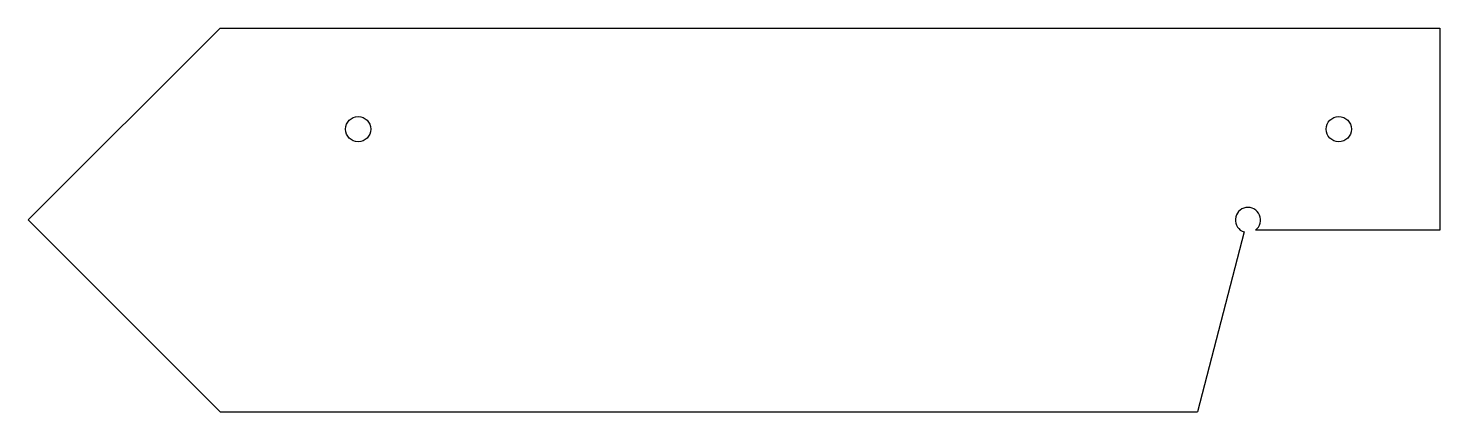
# Model space of a CAD drawing. Header units: inches. Extents: x 393 to 853, y 276 to 401.
import ezdxf

# ---------------------------------------------------------------- set-up
doc = ezdxf.new("R2010")
doc.units = ezdxf.units.IN
doc.header["$MEASUREMENT"] = 0
doc.layers.add('Cercuri', color=4, linetype='Continuous', plot=False)
doc.layers.add('Contur', color=6, linetype='Continuous', plot=False)

msp = doc.modelspace()

# ---------------------------------------------------------------- linework, layer by layer
at = {"layer": 'Cercuri'}
for centre in [(500.54, 368.38), (819.99, 368.38)]:
    msp.add_circle(centre, 4.11, dxfattribs=at)
msp.add_arc((790.39, 338.78), 4.11, 306.8699, 252.0246, dxfattribs=at)
at = {"layer": 'Contur'}
for p, q in [((455.55, 401.28), (393.05, 338.78)), ((455.55, 401.28), (790.39, 401.28)), ((790.39, 401.28), (852.89, 401.28)), ((852.89, 401.28), (852.89, 335.49)), ((455.55, 276.27), (393.05, 338.78)), ((789.14, 334.94), (773.94, 276.27)), ((852.89, 335.49), (792.86, 335.49)), ((455.55, 276.27), (773.94, 276.27))]:
    msp.add_line(p, q, dxfattribs=at)

doc.saveas('drawing.dxf')
